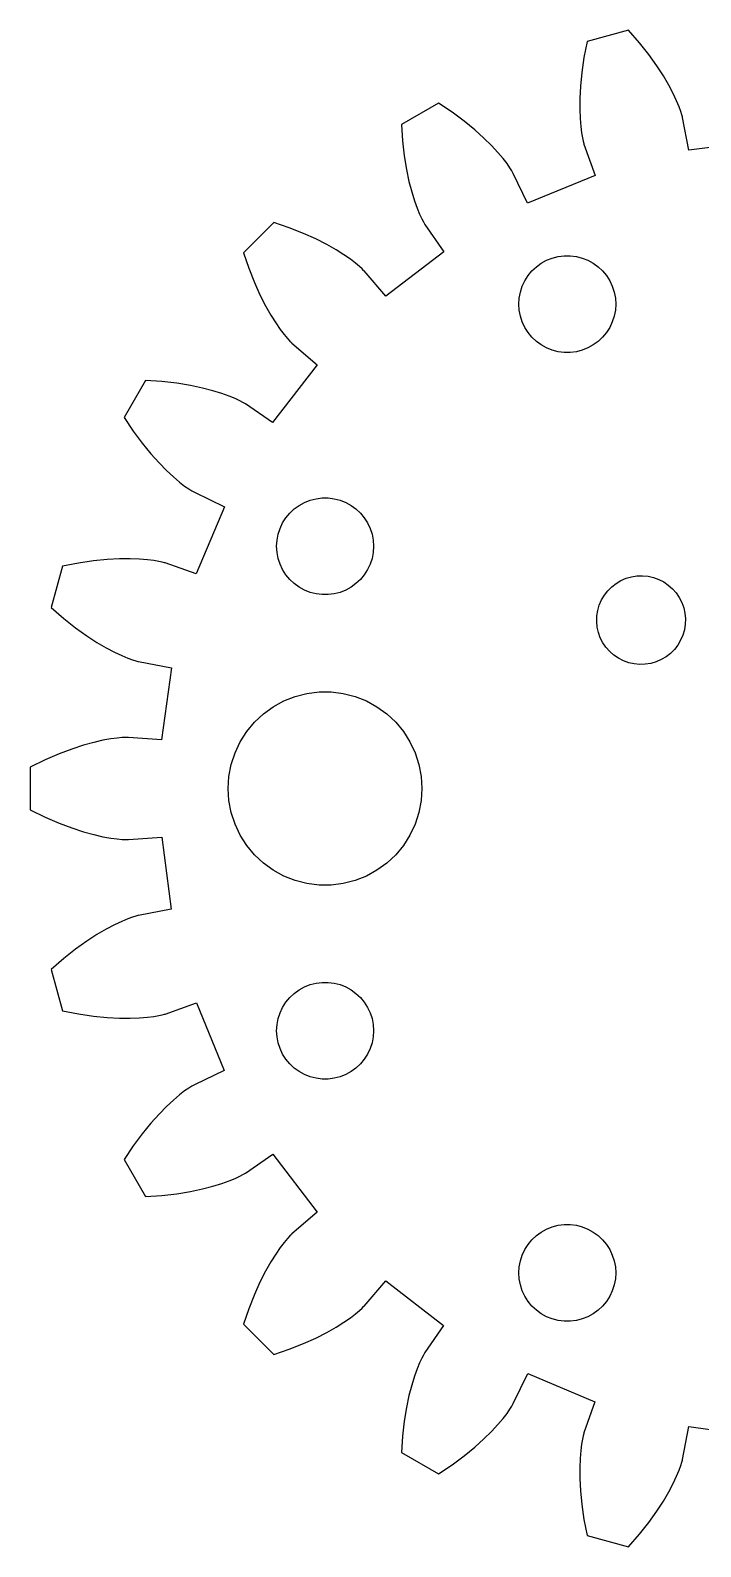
# Model space of a CAD drawing. Header units: metres. Extents: x -24.1 to 24.1, y -24.1 to 24.1.
# Drawn here: x -24.13 to -3.37, y -23.48 to 23.48 of the extents above; entities that cross this region are included whole.
import ezdxf

# ---------------------------------------------------------------- set-up
doc = ezdxf.new("R2010")
doc.units = ezdxf.units.M

msp = doc.modelspace()

# ---------------------------------------------------------------- linework, layer by layer
for p, q in [((-5.60429, 23.4776), (-6.88533, 23.1344)), ((-5.26854, 23.091), (-5.60429, 23.4776)), ((-6.88533, 23.1344), (-6.98279, 22.6317)), ((-4.9785, 22.7243), (-5.26854, 23.091)), ((-6.98279, 22.6317), (-7.05064, 22.1691)), ((-4.73155, 22.3809), (-4.9785, 22.7243)), ((-7.05064, 22.1691), (-7.09277, 21.7482)), ((-4.52492, 22.0638), (-4.73155, 22.3809)), ((-7.09277, 21.7482), (-7.11319, 21.3703)), ((-4.35561, 21.7759), (-4.52492, 22.0638)), ((-4.22044, 21.52), (-4.35561, 21.7759)), ((-11.4898, 21.2271), (-12.6383, 20.564)), ((-11.0654, 20.9406), (-11.4898, 21.2271)), ((-7.11319, 21.3703), (-7.11589, 21.0363)), ((-4.11612, 21.2985), (-4.22044, 21.52)), ((-4.03912, 21.1135), (-4.11612, 21.2985)), ((-10.6904, 20.6615), (-11.0654, 20.9406)), ((-10.3629, 20.3936), (-10.6904, 20.6615)), ((-7.11589, 21.0363), (-7.105, 20.7471)), ((-7.105, 20.7471), (-7.08455, 20.5031)), ((-3.98589, 20.967), (-4.03912, 21.1135)), ((-3.95264, 20.8608), (-3.98589, 20.967)), ((-3.93558, 20.7962), (-3.95264, 20.8608)), ((-3.93077, 20.7745), (-3.93558, 20.7962)), ((-3.7406, 19.7694), (-3.93077, 20.7745)), ((-12.6383, 20.564), (-12.6024, 20.0532)), ((-10.0813, 20.1408), (-10.3629, 20.3936)), ((-7.08455, 20.5031), (-7.05875, 20.3044)), ((-7.05875, 20.3044), (-7.03162, 20.1509)), ((-12.6024, 20.0532), (-12.5482, 19.5889)), ((-9.84322, 19.9066), (-10.0813, 20.1408)), ((-9.64644, 19.6944), (-9.84322, 19.9066)), ((-7.03162, 20.1509), (-7.00729, 20.0423)), ((-7.00729, 20.0423), (-6.98979, 19.9778)), ((-6.98979, 19.9778), (-6.98308, 19.9566)), ((-6.98308, 19.9566), (-6.64108, 18.9792)), ((-1.50261, 20.0514), (-3.7406, 19.7694)), ((-12.5482, 19.5889), (-12.4799, 19.1714)), ((-9.48831, 19.5074), (-9.64644, 19.6944)), ((-9.36607, 19.3486), (-9.48831, 19.5074)), ((-9.27673, 19.2209), (-9.36607, 19.3486)), ((-12.4799, 19.1714), (-12.4018, 18.8011)), ((-12.4018, 18.8011), (-12.318, 18.4778)), ((-9.21712, 19.1269), (-9.27673, 19.2209)), ((-9.18393, 19.069), (-9.21712, 19.1269)), ((-9.17366, 19.0492), (-9.18393, 19.069)), ((-8.72983, 18.1276), (-9.17366, 19.0492)), ((-6.64108, 18.9792), (-8.72983, 18.1276)), ((-12.318, 18.4778), (-12.2326, 18.2013)), ((-12.2326, 18.2013), (-12.1497, 17.9708)), ((-12.1497, 17.9708), (-12.0734, 17.7856)), ((-16.5923, 17.5301), (-17.5301, 16.5923)), ((-16.1082, 17.3631), (-16.5923, 17.5301)), ((-12.0734, 17.7856), (-12.0075, 17.6444)), ((-12.0075, 17.6444), (-11.9559, 17.5457)), ((-11.9559, 17.5457), (-11.9223, 17.488)), ((-11.9223, 17.488), (-11.9103, 17.4692)), ((-11.9103, 17.4692), (-11.327, 16.6137)), ((-15.6737, 17.1906), (-16.1082, 17.3631)), ((-15.2881, 17.0166), (-15.6737, 17.1906)), ((-14.9506, 16.8453), (-15.2881, 17.0166)), ((-17.5301, 16.5923), (-17.3631, 16.1082)), ((-14.66, 16.6807), (-14.9506, 16.8453)), ((-14.415, 16.5267), (-14.66, 16.6807)), ((-14.2139, 16.3869), (-14.415, 16.5267)), ((-11.327, 16.6137), (-13.1241, 15.2505)), ((-7.96352, 16.4266), (-7.78107, 16.4734)), ((-7.78107, 16.4734), (-7.59418, 16.497)), ((-7.59418, 16.497), (-7.40581, 16.497)), ((-7.40581, 16.497), (-7.21892, 16.4734)), ((-7.21892, 16.4734), (-7.03647, 16.4266)), ((-17.3631, 16.1082), (-17.1906, 15.6737)), ((-14.0547, 16.2652), (-14.2139, 16.3869)), ((-13.9354, 16.165), (-14.0547, 16.2652)), ((-13.8535, 16.0896), (-13.9354, 16.165)), ((-13.8064, 16.0423), (-13.8535, 16.0896)), ((-13.7914, 16.0258), (-13.8064, 16.0423)), ((-13.1241, 15.2505), (-13.7914, 16.0258)), ((-8.71352, 15.8817), (-8.59344, 16.0268)), ((-8.59344, 16.0268), (-8.45613, 16.1558)), ((-8.45613, 16.1558), (-8.30373, 16.2665)), ((-8.30373, 16.2665), (-8.13866, 16.3572)), ((-8.13866, 16.3572), (-7.96352, 16.4266)), ((-7.03647, 16.4266), (-6.86133, 16.3572)), ((-6.86133, 16.3572), (-6.69626, 16.2665)), ((-6.69626, 16.2665), (-6.54385, 16.1558)), ((-6.54385, 16.1558), (-6.40654, 16.0268)), ((-6.40654, 16.0268), (-6.28647, 15.8817)), ((-17.1906, 15.6737), (-17.0166, 15.2881)), ((-8.95287, 15.373), (-8.89465, 15.5522)), ((-8.89465, 15.5522), (-8.81445, 15.7226)), ((-8.81445, 15.7226), (-8.71352, 15.8817)), ((-6.28647, 15.8817), (-6.18553, 15.7226)), ((-6.18553, 15.7226), (-6.10533, 15.5522)), ((-6.10533, 15.5522), (-6.04712, 15.373)), ((-17.0166, 15.2881), (-16.8453, 14.9506)), ((-9, 15), (-8.98816, 15.188)), ((-8.98816, 15.188), (-8.95287, 15.373)), ((-6.04712, 15.373), (-6.01183, 15.188)), ((-6.01183, 15.188), (-6, 15)), ((-16.8453, 14.9506), (-16.6807, 14.66)), ((-16.6807, 14.66), (-16.5267, 14.415)), ((-8.98816, 14.812), (-9, 15)), ((-8.95287, 14.627), (-8.98816, 14.812)), ((-8.89465, 14.4478), (-8.95287, 14.627)), ((-6.04712, 14.627), (-6.10533, 14.4478)), ((-6.01183, 14.812), (-6.04712, 14.627)), ((-6, 15), (-6.01183, 14.812)), ((-16.5267, 14.415), (-16.3869, 14.2139)), ((-16.3869, 14.2139), (-16.2652, 14.0547)), ((-8.81445, 14.2774), (-8.89465, 14.4478)), ((-8.71352, 14.1183), (-8.81445, 14.2774)), ((-8.59344, 13.9732), (-8.71352, 14.1183)), ((-6.28647, 14.1183), (-6.40654, 13.9732)), ((-6.18553, 14.2774), (-6.28647, 14.1183)), ((-6.10533, 14.4478), (-6.18553, 14.2774)), ((-16.2652, 14.0547), (-16.165, 13.9354)), ((-16.165, 13.9354), (-16.0896, 13.8535)), ((-16.0896, 13.8535), (-16.0423, 13.8064)), ((-16.0423, 13.8064), (-16.0258, 13.7914)), ((-16.0258, 13.7914), (-15.241, 13.116)), ((-8.45613, 13.8442), (-8.59344, 13.9732)), ((-8.30373, 13.7335), (-8.45613, 13.8442)), ((-8.13866, 13.6427), (-8.30373, 13.7335)), ((-7.96352, 13.5734), (-8.13866, 13.6427)), ((-6.86133, 13.6427), (-7.03647, 13.5734)), ((-6.69626, 13.7335), (-6.86133, 13.6427)), ((-6.54385, 13.8442), (-6.69626, 13.7335)), ((-6.40654, 13.9732), (-6.54385, 13.8442)), ((-7.78107, 13.5266), (-7.96352, 13.5734)), ((-7.59418, 13.5029), (-7.78107, 13.5266)), ((-7.40581, 13.5029), (-7.59418, 13.5029)), ((-7.21892, 13.5266), (-7.40581, 13.5029)), ((-7.03647, 13.5734), (-7.21892, 13.5266)), ((-15.241, 13.116), (-16.6241, 11.334)), ((-20.564, 12.6383), (-21.2271, 11.4898)), ((-20.0532, 12.6024), (-20.564, 12.6383)), ((-19.5889, 12.5482), (-20.0532, 12.6024)), ((-19.1714, 12.4799), (-19.5889, 12.5482)), ((-18.8011, 12.4018), (-19.1714, 12.4799)), ((-18.4778, 12.318), (-18.8011, 12.4018)), ((-18.2013, 12.2326), (-18.4778, 12.318)), ((-17.9708, 12.1497), (-18.2013, 12.2326)), ((-17.7856, 12.0734), (-17.9708, 12.1497)), ((-17.6444, 12.0075), (-17.7856, 12.0734)), ((-17.5457, 11.9559), (-17.6444, 12.0075)), ((-17.488, 11.9223), (-17.5457, 11.9559)), ((-17.4692, 11.9103), (-17.488, 11.9223)), ((-16.6241, 11.334), (-17.4692, 11.9103)), ((-21.2271, 11.4898), (-20.9406, 11.0654)), ((-20.9406, 11.0654), (-20.6615, 10.6904)), ((-20.6615, 10.6904), (-20.3936, 10.3629)), ((-20.3936, 10.3629), (-20.1408, 10.0813)), ((-20.1408, 10.0813), (-19.9066, 9.84322)), ((-19.9066, 9.84322), (-19.6944, 9.64644)), ((-19.6944, 9.64644), (-19.5074, 9.48831)), ((-19.5074, 9.48831), (-19.3486, 9.36607)), ((-19.3486, 9.36607), (-19.2209, 9.27673)), ((-19.2209, 9.27673), (-19.1269, 9.21712)), ((-19.1269, 9.21712), (-19.069, 9.18393)), ((-19.069, 9.18393), (-19.0492, 9.17366)), ((-19.0492, 9.17366), (-18.1163, 8.72438)), ((-15.6387, 8.85724), (-15.4635, 8.92657)), ((-15.4635, 8.92657), (-15.2811, 8.97342)), ((-15.2811, 8.97342), (-15.0942, 8.99704)), ((-15.0942, 8.99704), (-14.9058, 8.99704)), ((-14.9058, 8.99704), (-14.7189, 8.97342)), ((-14.7189, 8.97342), (-14.5365, 8.92657)), ((-14.5365, 8.92657), (-14.3613, 8.85724)), ((-18.1163, 8.72438), (-18.9911, 6.64522)), ((-16.2135, 8.38167), (-16.0934, 8.52681)), ((-16.0934, 8.52681), (-15.9561, 8.65576)), ((-15.9561, 8.65576), (-15.8037, 8.76648)), ((-15.8037, 8.76648), (-15.6387, 8.85724)), ((-14.3613, 8.85724), (-14.1963, 8.76648)), ((-14.1963, 8.76648), (-14.0439, 8.65576)), ((-14.0439, 8.65576), (-13.9065, 8.52681)), ((-13.9065, 8.52681), (-13.7865, 8.38167)), ((-16.4529, 7.87303), (-16.3947, 8.05219)), ((-16.3947, 8.05219), (-16.3145, 8.22263)), ((-16.3145, 8.22263), (-16.2135, 8.38167)), ((-13.7865, 8.38167), (-13.6855, 8.22263)), ((-13.6855, 8.22263), (-13.6053, 8.05219)), ((-13.6053, 8.05219), (-13.5471, 7.87303)), ((-16.5, 7.5), (-16.4882, 7.68799)), ((-16.4882, 7.68799), (-16.4529, 7.87303)), ((-13.5471, 7.87303), (-13.5118, 7.68799)), ((-13.5118, 7.68799), (-13.5, 7.5)), ((-22.1691, 7.05064), (-22.6317, 6.98279)), ((-21.7482, 7.09277), (-22.1691, 7.05064)), ((-21.3703, 7.11319), (-21.7482, 7.09277)), ((-21.0363, 7.11589), (-21.3703, 7.11319)), ((-20.7471, 7.105), (-21.0363, 7.11589)), ((-20.5031, 7.08455), (-20.7471, 7.105)), ((-20.3044, 7.05875), (-20.5031, 7.08455)), ((-20.1509, 7.03162), (-20.3044, 7.05875)), ((-16.4882, 7.312), (-16.5, 7.5)), ((-16.4529, 7.12695), (-16.4882, 7.312)), ((-16.3947, 6.9478), (-16.4529, 7.12695)), ((-13.5471, 7.12695), (-13.6053, 6.9478)), ((-13.5118, 7.312), (-13.5471, 7.12695)), ((-13.5, 7.5), (-13.5118, 7.312)), ((-23.1344, 6.88533), (-23.4776, 5.60429)), ((-22.6317, 6.98279), (-23.1344, 6.88533)), ((-20.0423, 7.00729), (-20.1509, 7.03162)), ((-19.9778, 6.98979), (-20.0423, 7.00729)), ((-19.9566, 6.98308), (-19.9778, 6.98979)), ((-18.9911, 6.64522), (-19.9566, 6.98308)), ((-16.3145, 6.77736), (-16.3947, 6.9478)), ((-16.2135, 6.61832), (-16.3145, 6.77736)), ((-16.0934, 6.47318), (-16.2135, 6.61832)), ((-13.7865, 6.61832), (-13.9065, 6.47318)), ((-13.6855, 6.77736), (-13.7865, 6.61832)), ((-13.6053, 6.9478), (-13.6855, 6.77736)), ((-5.51485, 6.55679), (-5.3443, 6.5838)), ((-5.3443, 6.5838), (-5.17172, 6.58923)), ((-5.17172, 6.58923), (-4.9998, 6.57298)), ((-15.9561, 6.34422), (-16.0934, 6.47318)), ((-15.8037, 6.23351), (-15.9561, 6.34422)), ((-15.6387, 6.14275), (-15.8037, 6.23351)), ((-15.4635, 6.07341), (-15.6387, 6.14275)), ((-14.3613, 6.14275), (-14.5365, 6.07341)), ((-14.1963, 6.23351), (-14.3613, 6.14275)), ((-14.0439, 6.34422), (-14.1963, 6.23351)), ((-13.9065, 6.47318), (-14.0439, 6.34422)), ((-6.35214, 5.98776), (-6.24631, 6.12421)), ((-6.24631, 6.12421), (-6.12421, 6.24631)), ((-6.12421, 6.24631), (-5.98776, 6.35214)), ((-5.98776, 6.35214), (-5.83914, 6.44003)), ((-5.83914, 6.44003), (-5.68066, 6.50862)), ((-5.68066, 6.50862), (-5.51485, 6.55679)), ((-4.9998, 6.57298), (-4.8313, 6.53531)), ((-4.8313, 6.53531), (-4.66882, 6.47682)), ((-4.66882, 6.47682), (-4.51497, 6.39842)), ((-4.51497, 6.39842), (-4.37216, 6.30136)), ((-4.37216, 6.30136), (-4.24263, 6.18718)), ((-4.24263, 6.18718), (-4.12845, 6.05765)), ((-15.2811, 6.02657), (-15.4635, 6.07341)), ((-15.0942, 6.00294), (-15.2811, 6.02657)), ((-14.9058, 6.00294), (-15.0942, 6.00294)), ((-14.7189, 6.02657), (-14.9058, 6.00294)), ((-14.5365, 6.07341), (-14.7189, 6.02657)), ((-6.55679, 5.51485), (-6.50862, 5.68066)), ((-6.50862, 5.68066), (-6.44003, 5.83914)), ((-6.44003, 5.83914), (-6.35214, 5.98776)), ((-4.12845, 6.05765), (-4.03139, 5.91484)), ((-4.03139, 5.91484), (-3.95299, 5.76099)), ((-3.95299, 5.76099), (-3.8945, 5.59851)), ((-23.4776, 5.60429), (-23.091, 5.26854)), ((-23.091, 5.26854), (-22.7243, 4.9785)), ((-6.58923, 5.17172), (-6.5838, 5.3443)), ((-6.57298, 4.9998), (-6.58923, 5.17172)), ((-6.5838, 5.3443), (-6.55679, 5.51485)), ((-3.8945, 5.59851), (-3.85683, 5.43001)), ((-3.85683, 5.43001), (-3.84059, 5.2581)), ((-3.84059, 5.2581), (-3.84601, 5.08551)), ((-22.7243, 4.9785), (-22.3809, 4.73155)), ((-22.3809, 4.73155), (-22.0638, 4.52492)), ((-6.53531, 4.8313), (-6.57298, 4.9998)), ((-6.47682, 4.66882), (-6.53531, 4.8313)), ((-3.92119, 4.74915), (-3.98978, 4.59067)), ((-3.87302, 4.91496), (-3.92119, 4.74915)), ((-3.84601, 5.08551), (-3.87302, 4.91496)), ((-22.0638, 4.52492), (-21.7759, 4.35561)), ((-21.7759, 4.35561), (-21.52, 4.22044)), ((-6.39842, 4.51497), (-6.47682, 4.66882)), ((-6.30136, 4.37216), (-6.39842, 4.51497)), ((-6.18718, 4.24263), (-6.30136, 4.37216)), ((-6.05765, 4.12845), (-6.18718, 4.24263)), ((-4.1835, 4.3056), (-4.3056, 4.1835)), ((-4.07767, 4.44205), (-4.1835, 4.3056)), ((-3.98978, 4.59067), (-4.07767, 4.44205)), ((-21.52, 4.22044), (-21.2985, 4.11612)), ((-21.2985, 4.11612), (-21.1135, 4.03912)), ((-21.1135, 4.03912), (-20.967, 3.98589)), ((-20.967, 3.98589), (-20.8608, 3.95264)), ((-20.8608, 3.95264), (-20.7962, 3.93558)), ((-20.7962, 3.93558), (-20.7745, 3.93077)), ((-20.7745, 3.93077), (-19.757, 3.73827)), ((-5.91484, 4.03139), (-6.05765, 4.12845)), ((-5.76099, 3.95299), (-5.91484, 4.03139)), ((-5.59851, 3.8945), (-5.76099, 3.95299)), ((-5.43001, 3.85683), (-5.59851, 3.8945)), ((-5.2581, 3.84059), (-5.43001, 3.85683)), ((-5.08551, 3.84601), (-5.2581, 3.84059)), ((-4.91496, 3.87302), (-5.08551, 3.84601)), ((-4.74915, 3.92119), (-4.91496, 3.87302)), ((-4.59067, 3.98978), (-4.74915, 3.92119)), ((-4.44205, 4.07767), (-4.59067, 3.98978)), ((-4.3056, 4.1835), (-4.44205, 4.07767)), ((-19.757, 3.73827), (-20.0639, 1.50354)), ((-16.2773, 2.71448), (-15.927, 2.85316)), ((-15.927, 2.85316), (-15.5621, 2.94685)), ((-15.5621, 2.94685), (-15.1884, 2.99408)), ((-15.1884, 2.99408), (-14.8116, 2.99408)), ((-14.8116, 2.99408), (-14.4379, 2.94685)), ((-14.4379, 2.94685), (-14.0729, 2.85316)), ((-14.0729, 2.85316), (-13.7227, 2.71448)), ((-16.9123, 2.31154), (-16.6075, 2.53297)), ((-16.6075, 2.53297), (-16.2773, 2.71448)), ((-13.7227, 2.71448), (-13.3925, 2.53297)), ((-13.3925, 2.53297), (-13.0877, 2.31154)), ((-17.427, 1.76335), (-17.1869, 2.05363)), ((-17.1869, 2.05363), (-16.9123, 2.31154)), ((-13.0877, 2.31154), (-12.8131, 2.05363)), ((-12.8131, 2.05363), (-12.5729, 1.76335)), ((-22.1613, 1.42883), (-22.4831, 1.33978)), ((-21.8791, 1.49315), (-22.1613, 1.42883)), ((-21.6381, 1.53658), (-21.8791, 1.49315)), ((-21.4395, 1.56306), (-21.6381, 1.53658)), ((-21.2842, 1.57658), (-21.4395, 1.56306)), ((-21.173, 1.58121), (-21.2842, 1.57658)), ((-21.1062, 1.58098), (-21.173, 1.58121)), ((-21.084, 1.57999), (-21.1062, 1.58098)), ((-20.0639, 1.50354), (-21.084, 1.57999)), ((-17.7893, 1.10437), (-17.6289, 1.44525)), ((-17.6289, 1.44525), (-17.427, 1.76335)), ((-12.5729, 1.76335), (-12.3711, 1.44525)), ((-12.3711, 1.44525), (-12.2107, 1.10437)), ((-23.2385, 1.07262), (-23.6678, 0.88736)), ((-22.8429, 1.22226), (-23.2385, 1.07262)), ((-22.4831, 1.33978), (-22.8429, 1.22226)), ((-17.9057, 0.74606), (-17.7893, 1.10437)), ((-12.2107, 1.10437), (-12.0942, 0.74606)), ((-23.6678, 0.88736), (-24.1281, 0.66312)), ((-24.1281, 0.66312), (-24.1281, -0.66312)), ((-17.9763, 0.37599), (-17.9057, 0.74606)), ((-12.0942, 0.74606), (-12.0237, 0.37599)), ((-18, 0), (-17.9763, 0.37599)), ((-17.9763, -0.37599), (-18, 0)), ((-12.0237, 0.37599), (-12, 0)), ((-12, 0), (-12.0237, -0.37599)), ((-17.9057, -0.74606), (-17.9763, -0.37599)), ((-12.0237, -0.37599), (-12.0942, -0.74606)), ((-24.1281, -0.66312), (-23.6678, -0.88736)), ((-23.6678, -0.88736), (-23.2385, -1.07262)), ((-17.7893, -1.10437), (-17.9057, -0.74606)), ((-12.0942, -0.74606), (-12.2107, -1.10437)), ((-23.2385, -1.07262), (-22.8429, -1.22226)), ((-22.8429, -1.22226), (-22.4831, -1.33978)), ((-22.4831, -1.33978), (-22.1613, -1.42883)), ((-17.6289, -1.44525), (-17.7893, -1.10437)), ((-12.2107, -1.10437), (-12.3711, -1.44525)), ((-22.1613, -1.42883), (-21.8791, -1.49315)), ((-21.8791, -1.49315), (-21.6381, -1.53658)), ((-21.6381, -1.53658), (-21.4395, -1.56306)), ((-21.4395, -1.56306), (-21.2842, -1.57658)), ((-21.2842, -1.57658), (-21.173, -1.58121)), ((-21.173, -1.58121), (-21.1062, -1.58098)), ((-21.1062, -1.58098), (-21.084, -1.57999)), ((-21.084, -1.57999), (-20.0514, -1.50261)), ((-20.0514, -1.50261), (-19.7694, -3.7406)), ((-17.427, -1.76335), (-17.6289, -1.44525)), ((-17.1869, -2.05363), (-17.427, -1.76335)), ((-12.5729, -1.76335), (-12.8131, -2.05363)), ((-12.3711, -1.44525), (-12.5729, -1.76335)), ((-16.9123, -2.31154), (-17.1869, -2.05363)), ((-16.6075, -2.53297), (-16.9123, -2.31154)), ((-13.0877, -2.31154), (-13.3925, -2.53297)), ((-12.8131, -2.05363), (-13.0877, -2.31154)), ((-16.2773, -2.71448), (-16.6075, -2.53297)), ((-15.927, -2.85316), (-16.2773, -2.71448)), ((-13.7227, -2.71448), (-14.0729, -2.85316)), ((-13.3925, -2.53297), (-13.7227, -2.71448)), ((-15.5621, -2.94685), (-15.927, -2.85316)), ((-15.1884, -2.99408), (-15.5621, -2.94685)), ((-14.8116, -2.99408), (-15.1884, -2.99408)), ((-14.4379, -2.94685), (-14.8116, -2.99408)), ((-14.0729, -2.85316), (-14.4379, -2.94685)), ((-19.7694, -3.7406), (-20.7745, -3.93077)), ((-21.52, -4.22044), (-21.7759, -4.35561)), ((-21.2985, -4.11612), (-21.52, -4.22044)), ((-21.1135, -4.03912), (-21.2985, -4.11612)), ((-20.967, -3.98589), (-21.1135, -4.03912)), ((-20.8608, -3.95264), (-20.967, -3.98589)), ((-20.7962, -3.93558), (-20.8608, -3.95264)), ((-20.7745, -3.93077), (-20.7962, -3.93558)), ((-22.0638, -4.52492), (-22.3809, -4.73155)), ((-21.7759, -4.35561), (-22.0638, -4.52492)), ((-22.7243, -4.9785), (-23.091, -5.26854)), ((-22.3809, -4.73155), (-22.7243, -4.9785)), ((-23.091, -5.26854), (-23.4776, -5.60429)), ((-23.4776, -5.60429), (-23.1344, -6.88533)), ((-15.6387, -6.14275), (-15.4635, -6.07341)), ((-15.4635, -6.07341), (-15.2811, -6.02657)), ((-15.2811, -6.02657), (-15.0942, -6.00294)), ((-15.0942, -6.00294), (-14.9058, -6.00294)), ((-14.9058, -6.00294), (-14.7189, -6.02657)), ((-14.7189, -6.02657), (-14.5365, -6.07341)), ((-14.5365, -6.07341), (-14.3613, -6.14275)), ((-16.2135, -6.61832), (-16.0934, -6.47318)), ((-16.0934, -6.47318), (-15.9561, -6.34422)), ((-15.9561, -6.34422), (-15.8037, -6.23351)), ((-15.8037, -6.23351), (-15.6387, -6.14275)), ((-14.3613, -6.14275), (-14.1963, -6.23351)), ((-14.1963, -6.23351), (-14.0439, -6.34422)), ((-14.0439, -6.34422), (-13.9065, -6.47318)), ((-13.9065, -6.47318), (-13.7865, -6.61832)), ((-23.1344, -6.88533), (-22.6317, -6.98279)), ((-22.6317, -6.98279), (-22.1691, -7.05064)), ((-20.3044, -7.05875), (-20.1509, -7.03162)), ((-20.1509, -7.03162), (-20.0423, -7.00729)), ((-20.0423, -7.00729), (-19.9778, -6.98979)), ((-19.9778, -6.98979), (-19.9566, -6.98308)), ((-19.9566, -6.98308), (-18.9792, -6.64108)), ((-18.9792, -6.64108), (-18.1276, -8.72983)), ((-16.4529, -7.12695), (-16.3947, -6.9478)), ((-16.3947, -6.9478), (-16.3145, -6.77736)), ((-16.3145, -6.77736), (-16.2135, -6.61832)), ((-13.7865, -6.61832), (-13.6855, -6.77736)), ((-13.6855, -6.77736), (-13.6053, -6.9478)), ((-13.6053, -6.9478), (-13.5471, -7.12695)), ((-22.1691, -7.05064), (-21.7482, -7.09277)), ((-21.7482, -7.09277), (-21.3703, -7.11319)), ((-21.3703, -7.11319), (-21.0363, -7.11589)), ((-21.0363, -7.11589), (-20.7471, -7.105)), ((-20.7471, -7.105), (-20.5031, -7.08455)), ((-20.5031, -7.08455), (-20.3044, -7.05875)), ((-16.5, -7.5), (-16.4882, -7.312)), ((-16.4882, -7.68799), (-16.5, -7.5)), ((-16.4882, -7.312), (-16.4529, -7.12695)), ((-13.5471, -7.12695), (-13.5118, -7.312)), ((-13.5118, -7.312), (-13.5, -7.5)), ((-13.5, -7.5), (-13.5118, -7.68799)), ((-16.4529, -7.87303), (-16.4882, -7.68799)), ((-16.3947, -8.05219), (-16.4529, -7.87303)), ((-13.5471, -7.87303), (-13.6053, -8.05219)), ((-13.5118, -7.68799), (-13.5471, -7.87303)), ((-16.3145, -8.22263), (-16.3947, -8.05219)), ((-16.2135, -8.38167), (-16.3145, -8.22263)), ((-16.0934, -8.52681), (-16.2135, -8.38167)), ((-13.7865, -8.38167), (-13.9065, -8.52681)), ((-13.6855, -8.22263), (-13.7865, -8.38167)), ((-13.6053, -8.05219), (-13.6855, -8.22263)), ((-18.1276, -8.72983), (-19.0492, -9.17366)), ((-15.9561, -8.65576), (-16.0934, -8.52681)), ((-15.8037, -8.76648), (-15.9561, -8.65576)), ((-15.6387, -8.85724), (-15.8037, -8.76648)), ((-15.4635, -8.92657), (-15.6387, -8.85724)), ((-14.3613, -8.85724), (-14.5365, -8.92657)), ((-14.1963, -8.76648), (-14.3613, -8.85724)), ((-14.0439, -8.65576), (-14.1963, -8.76648)), ((-13.9065, -8.52681), (-14.0439, -8.65576)), ((-19.3486, -9.36607), (-19.5074, -9.48831)), ((-19.2209, -9.27673), (-19.3486, -9.36607)), ((-19.1269, -9.21712), (-19.2209, -9.27673)), ((-19.069, -9.18393), (-19.1269, -9.21712)), ((-19.0492, -9.17366), (-19.069, -9.18393)), ((-15.2811, -8.97342), (-15.4635, -8.92657)), ((-15.0942, -8.99704), (-15.2811, -8.97342)), ((-14.9058, -8.99704), (-15.0942, -8.99704)), ((-14.7189, -8.97342), (-14.9058, -8.99704)), ((-14.5365, -8.92657), (-14.7189, -8.97342)), ((-19.9066, -9.84322), (-20.1408, -10.0813)), ((-19.6944, -9.64644), (-19.9066, -9.84322)), ((-19.5074, -9.48831), (-19.6944, -9.64644)), ((-20.1408, -10.0813), (-20.3936, -10.3629)), ((-20.6615, -10.6904), (-20.9406, -11.0654)), ((-20.3936, -10.3629), (-20.6615, -10.6904)), ((-20.9406, -11.0654), (-21.2271, -11.4898)), ((-21.2271, -11.4898), (-20.564, -12.6383)), ((-17.4692, -11.9103), (-16.6137, -11.327)), ((-16.6137, -11.327), (-15.2505, -13.1241)), ((-18.2013, -12.2326), (-17.9708, -12.1497)), ((-17.9708, -12.1497), (-17.7856, -12.0734)), ((-17.7856, -12.0734), (-17.6444, -12.0075)), ((-17.6444, -12.0075), (-17.5457, -11.9559)), ((-17.5457, -11.9559), (-17.488, -11.9223)), ((-17.488, -11.9223), (-17.4692, -11.9103)), ((-20.564, -12.6383), (-20.0532, -12.6024)), ((-20.0532, -12.6024), (-19.5889, -12.5482)), ((-19.5889, -12.5482), (-19.1714, -12.4799)), ((-19.1714, -12.4799), (-18.8011, -12.4018)), ((-18.8011, -12.4018), (-18.4778, -12.318)), ((-18.4778, -12.318), (-18.2013, -12.2326)), ((-15.2505, -13.1241), (-16.0258, -13.7914)), ((-8.13866, -13.6427), (-7.96352, -13.5734)), ((-7.96352, -13.5734), (-7.78107, -13.5266)), ((-7.78107, -13.5266), (-7.59418, -13.5029)), ((-7.59418, -13.5029), (-7.40581, -13.5029)), ((-7.40581, -13.5029), (-7.21892, -13.5266)), ((-7.21892, -13.5266), (-7.03647, -13.5734)), ((-7.03647, -13.5734), (-6.86133, -13.6427)), ((-16.2652, -14.0547), (-16.3869, -14.2139)), ((-16.165, -13.9354), (-16.2652, -14.0547)), ((-16.0896, -13.8535), (-16.165, -13.9354)), ((-16.0423, -13.8064), (-16.0896, -13.8535)), ((-16.0258, -13.7914), (-16.0423, -13.8064)), ((-8.71352, -14.1183), (-8.59344, -13.9732)), ((-8.59344, -13.9732), (-8.45613, -13.8442)), ((-8.45613, -13.8442), (-8.30373, -13.7335)), ((-8.30373, -13.7335), (-8.13866, -13.6427)), ((-6.86133, -13.6427), (-6.69626, -13.7335)), ((-6.69626, -13.7335), (-6.54385, -13.8442)), ((-6.54385, -13.8442), (-6.40654, -13.9732)), ((-6.40654, -13.9732), (-6.28647, -14.1183)), ((-16.5267, -14.415), (-16.6807, -14.66)), ((-16.3869, -14.2139), (-16.5267, -14.415)), ((-8.95287, -14.627), (-8.89465, -14.4478)), ((-8.89465, -14.4478), (-8.81445, -14.2774)), ((-8.81445, -14.2774), (-8.71352, -14.1183)), ((-6.28647, -14.1183), (-6.18553, -14.2774)), ((-6.18553, -14.2774), (-6.10533, -14.4478)), ((-6.10533, -14.4478), (-6.04712, -14.627)), ((-16.8453, -14.9506), (-17.0166, -15.2881)), ((-16.6807, -14.66), (-16.8453, -14.9506)), ((-9, -15), (-8.98816, -14.812)), ((-8.98816, -15.188), (-9, -15)), ((-8.98816, -14.812), (-8.95287, -14.627)), ((-6.04712, -14.627), (-6.01183, -14.812)), ((-6.01183, -14.812), (-6, -15)), ((-6, -15), (-6.01183, -15.188)), ((-17.0166, -15.2881), (-17.1906, -15.6737)), ((-13.7914, -16.0258), (-13.116, -15.241)), ((-13.116, -15.241), (-11.334, -16.6241)), ((-8.95287, -15.373), (-8.98816, -15.188)), ((-8.89465, -15.5522), (-8.95287, -15.373)), ((-6.04712, -15.373), (-6.10533, -15.5522)), ((-6.01183, -15.188), (-6.04712, -15.373)), ((-17.1906, -15.6737), (-17.3631, -16.1082)), ((-8.81445, -15.7226), (-8.89465, -15.5522)), ((-8.71352, -15.8817), (-8.81445, -15.7226)), ((-8.59344, -16.0268), (-8.71352, -15.8817)), ((-6.28647, -15.8817), (-6.40654, -16.0268)), ((-6.18553, -15.7226), (-6.28647, -15.8817)), ((-6.10533, -15.5522), (-6.18553, -15.7226)), ((-17.3631, -16.1082), (-17.5301, -16.5923)), ((-14.415, -16.5267), (-14.2139, -16.3869)), ((-14.2139, -16.3869), (-14.0547, -16.2652)), ((-14.0547, -16.2652), (-13.9354, -16.165)), ((-13.9354, -16.165), (-13.8535, -16.0896)), ((-13.8535, -16.0896), (-13.8064, -16.0423)), ((-13.8064, -16.0423), (-13.7914, -16.0258)), ((-8.45613, -16.1558), (-8.59344, -16.0268)), ((-8.30373, -16.2665), (-8.45613, -16.1558)), ((-8.13866, -16.3572), (-8.30373, -16.2665)), ((-7.96352, -16.4266), (-8.13866, -16.3572)), ((-7.78107, -16.4734), (-7.96352, -16.4266)), ((-7.03647, -16.4266), (-7.21892, -16.4734)), ((-6.86133, -16.3572), (-7.03647, -16.4266)), ((-6.69626, -16.2665), (-6.86133, -16.3572)), ((-6.54385, -16.1558), (-6.69626, -16.2665)), ((-6.40654, -16.0268), (-6.54385, -16.1558)), ((-17.5301, -16.5923), (-16.5923, -17.5301)), ((-15.2881, -17.0166), (-14.9506, -16.8453)), ((-14.9506, -16.8453), (-14.66, -16.6807)), ((-14.66, -16.6807), (-14.415, -16.5267)), ((-11.334, -16.6241), (-11.9103, -17.4692)), ((-7.59418, -16.497), (-7.78107, -16.4734)), ((-7.40581, -16.497), (-7.59418, -16.497)), ((-7.21892, -16.4734), (-7.40581, -16.497)), ((-16.5923, -17.5301), (-16.1082, -17.3631)), ((-16.1082, -17.3631), (-15.6737, -17.1906)), ((-15.6737, -17.1906), (-15.2881, -17.0166)), ((-12.0734, -17.7856), (-12.1497, -17.9708)), ((-12.0075, -17.6444), (-12.0734, -17.7856)), ((-11.9559, -17.5457), (-12.0075, -17.6444)), ((-11.9223, -17.488), (-11.9559, -17.5457)), ((-11.9103, -17.4692), (-11.9223, -17.488)), ((-12.2326, -18.2013), (-12.318, -18.4778)), ((-12.1497, -17.9708), (-12.2326, -18.2013)), ((-9.17366, -19.0492), (-8.72438, -18.1163)), ((-8.72438, -18.1163), (-6.64522, -18.9911)), ((-12.318, -18.4778), (-12.4018, -18.8011)), ((-12.4799, -19.1714), (-12.5482, -19.5889)), ((-12.4018, -18.8011), (-12.4799, -19.1714)), ((-9.36607, -19.3486), (-9.27673, -19.2209)), ((-9.27673, -19.2209), (-9.21712, -19.1269)), ((-9.21712, -19.1269), (-9.18393, -19.069)), ((-9.18393, -19.069), (-9.17366, -19.0492)), ((-6.64522, -18.9911), (-6.98308, -19.9566)), ((-12.5482, -19.5889), (-12.6024, -20.0532)), ((-9.84322, -19.9066), (-9.64644, -19.6944)), ((-9.64644, -19.6944), (-9.48831, -19.5074)), ((-9.48831, -19.5074), (-9.36607, -19.3486)), ((-12.6024, -20.0532), (-12.6383, -20.564)), ((-10.3629, -20.3936), (-10.0813, -20.1408)), ((-10.0813, -20.1408), (-9.84322, -19.9066)), ((-7.03162, -20.1509), (-7.05875, -20.3044)), ((-7.00729, -20.0423), (-7.03162, -20.1509)), ((-6.98979, -19.9778), (-7.00729, -20.0423)), ((-6.98308, -19.9566), (-6.98979, -19.9778)), ((-3.93077, -20.7745), (-3.73827, -19.757)), ((-3.73827, -19.757), (-1.50354, -20.0639)), ((-12.6383, -20.564), (-11.4898, -21.2271)), ((-10.6904, -20.6615), (-10.3629, -20.3936)), ((-7.08455, -20.5031), (-7.105, -20.7471)), ((-7.05875, -20.3044), (-7.08455, -20.5031)), ((-11.4898, -21.2271), (-11.0654, -20.9406)), ((-11.0654, -20.9406), (-10.6904, -20.6615)), ((-7.105, -20.7471), (-7.11589, -21.0363)), ((-7.11589, -21.0363), (-7.11319, -21.3703)), ((-4.11612, -21.2985), (-4.03912, -21.1135)), ((-4.03912, -21.1135), (-3.98589, -20.967)), ((-3.98589, -20.967), (-3.95264, -20.8608)), ((-3.95264, -20.8608), (-3.93558, -20.7962)), ((-3.93558, -20.7962), (-3.93077, -20.7745)), ((-7.11319, -21.3703), (-7.09277, -21.7482)), ((-4.35561, -21.7759), (-4.22044, -21.52)), ((-4.22044, -21.52), (-4.11612, -21.2985)), ((-7.09277, -21.7482), (-7.05064, -22.1691)), ((-4.73155, -22.3809), (-4.52492, -22.0638)), ((-4.52492, -22.0638), (-4.35561, -21.7759)), ((-7.05064, -22.1691), (-6.98279, -22.6317)), ((-4.9785, -22.7243), (-4.73155, -22.3809)), ((-6.98279, -22.6317), (-6.88533, -23.1344)), ((-5.26854, -23.091), (-4.9785, -22.7243)), ((-6.88533, -23.1344), (-5.60429, -23.4776)), ((-5.60429, -23.4776), (-5.26854, -23.091))]:
    msp.add_line(p, q)

doc.saveas('drawing.dxf')
